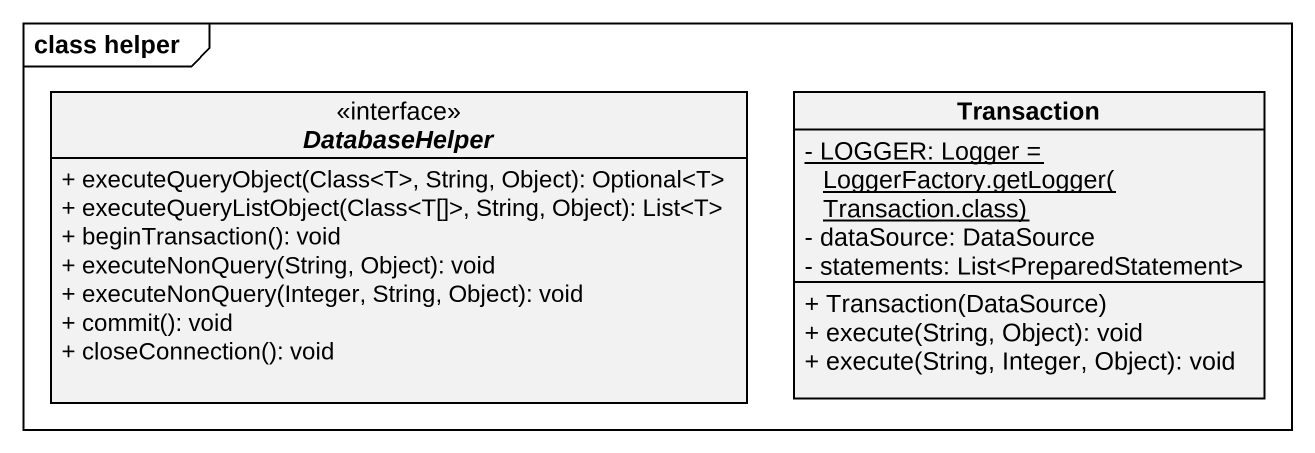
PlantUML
@startuml
mainframe class helper
hide circle
hide empty members
skinparam classAttributeIconSize 0
interface DatabaseHelper <<interface>> {
  + executeQueryObject(Class<T>, String, Object): Optional<T>
  + executeQueryListObject(Class<T[]>, String, Object): List<T>
  + beginTransaction(): void
  + executeNonQuery(String, Object): void
  + executeNonQuery(Integer, String, Object): void
  + commit(): void
  + closeConnection(): void
}
class Transaction {
  {static} {field} - LOGGER: Logger = LoggerFactory.getLogger(Transaction.class)
  - dataSource: DataSource
  - statements: List<PreparedStatement>
  + Transaction(DataSource)
  + execute(String, Object): void
  + execute(String, Integer, Object): void
}
@enduml
